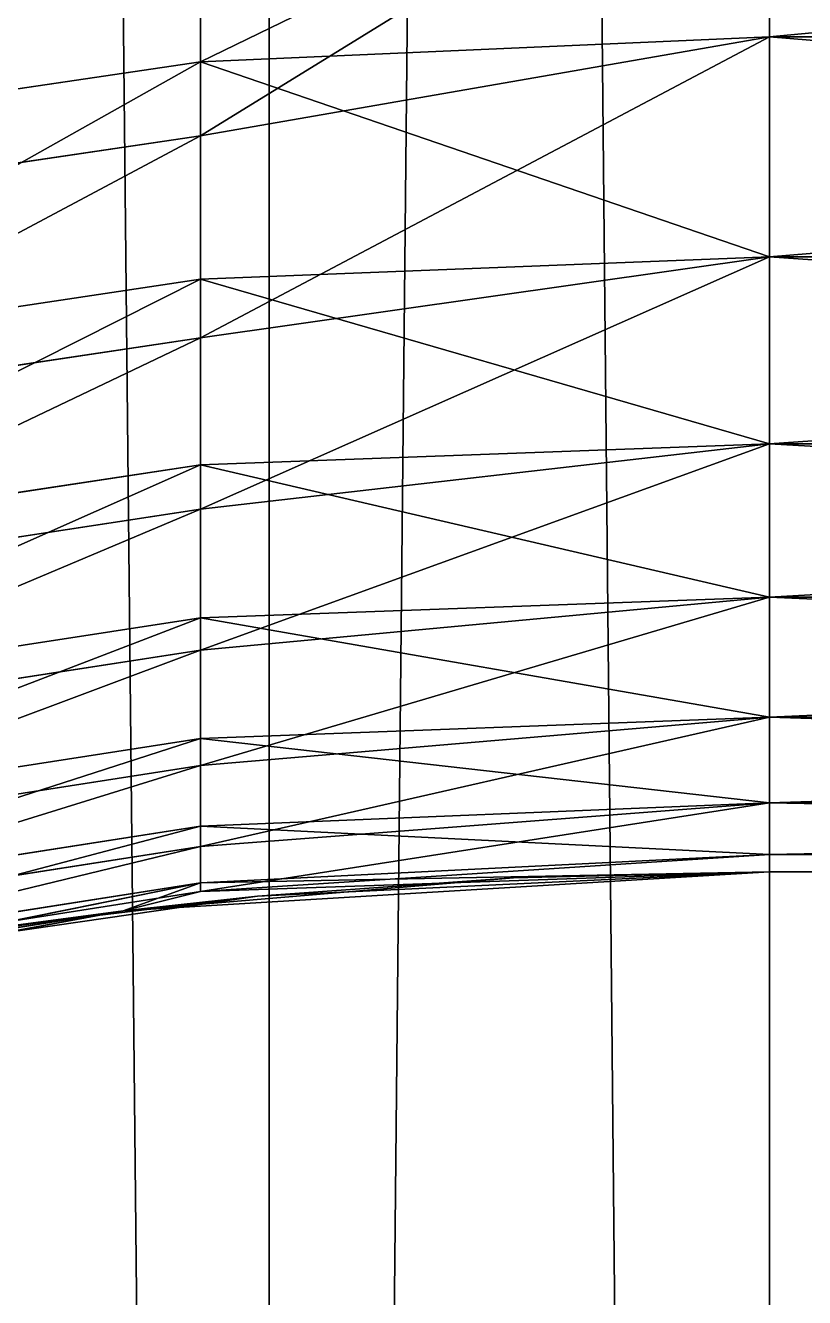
# Model space of a CAD drawing. Extents: x 207 to 387, y 94 to 160.
# Drawn here: x 342.7396 to 342.7723, y 156.4095 to 156.4629 of the extents above; entities that cross this region are included whole.
import ezdxf

# ---------------------------------------------------------------- set-up
doc = ezdxf.new("R2010")
doc.units = 0
doc.header["$LTSCALE"] = 2.54
doc.layers.get('0').update_dxf_attribs({"color": 13, "linetype": 'CONTINUOUS'})

# ---------------------------------------------------------------- blocks, each defined once
blk = doc.blocks.new('SP_05_ALTFIELD_CREDENZA_DW')
at = {"color": 0}
for p, q in [((43.923011, 1.687503, 75.375001), (43.923011, 3.937504, 75.375001)), ((43.923011, 1.687503, 75.375001), (43.923011, 3.937504, 75.375001)), ((43.923011, 1.687503, 81.000002), (43.923011, 3.937504, 81.000002)), ((43.923011, 1.687503, 81.000002), (43.923011, 3.937504, 81.000002)), ((43.943995, 3.813502, 75.375983), (43.943995, 1.811498, 75.375983)), ((43.943995, 3.813502, 75.375983), (43.943995, 1.811498, 75.375983)), ((43.943995, 1.811498, 80.99902), (43.943995, 3.813502, 80.99902)), ((43.943995, 1.811498, 80.99902), (43.943995, 3.813502, 80.99902)), ((43.946879, 3.262964, 79.792704), (43.976858, 3.26904, 79.762502)), ((43.946879, 3.262964, 79.792704), (43.976858, 3.26904, 79.762502)), ((43.976858, 3.26904, 79.762502), (43.95012, 3.264145, 79.762502)), ((43.976858, 3.26904, 76.612501), (43.95012, 3.264145, 76.612501)), ((43.976858, 3.26904, 79.762502), (43.95012, 3.264145, 79.762502)), ((43.976858, 3.26904, 76.612501), (43.95012, 3.264145, 76.612501)), ((43.946879, 3.263327, 76.590107), (43.969016, 3.266809, 76.589966)), ((43.946879, 3.263327, 76.590107), (43.969016, 3.266809, 76.589966)), ((43.95012, 3.264145, 76.612501), (43.969016, 3.266809, 76.589966)), ((43.95012, 3.264145, 76.612501), (43.969016, 3.266809, 76.589966)), ((43.944476, 3.263527, 76.874065), (43.965748, 3.266596, 76.874065)), ((43.944476, 3.263527, 79.500938), (43.965748, 3.266596, 79.500938)), ((43.944476, 3.263527, 76.874065), (43.965748, 3.266596, 76.874065)), ((43.944476, 3.263527, 79.500938), (43.965748, 3.266596, 79.500938)), ((43.969016, 3.266438, 79.792892), (43.946879, 3.262964, 79.792704)), ((43.969016, 3.266438, 79.792892), (43.946879, 3.262964, 79.792704)), ((43.965748, 3.266596, 79.697953), (43.95012, 3.264145, 79.762502)), ((43.965748, 3.266596, 79.697953), (43.95012, 3.264145, 79.762502)), ((43.944476, 3.263527, 76.874065), (43.955146, 3.264811, 76.74272)), ((43.944476, 3.263527, 76.874065), (43.955146, 3.264811, 76.74272)), ((43.946879, 3.261439, 76.561278), (43.969016, 3.264907, 76.560962)), ((43.946879, 3.261439, 76.561278), (43.969016, 3.264907, 76.560962)), ((43.95012, 3.264145, 76.612501), (43.955146, 3.264811, 76.67705)), ((43.95012, 3.264145, 76.612501), (43.955146, 3.264811, 76.67705)), ((43.95012, 3.264145, 79.762502), (43.923011, 3.262503, 79.762502)), ((43.95012, 3.264145, 76.612501), (43.923011, 3.262503, 76.612501)), ((43.95012, 3.264145, 79.762502), (43.923011, 3.262503, 79.762502)), ((43.95012, 3.264145, 76.612501), (43.923011, 3.262503, 76.612501)), ((43.95012, 3.264145, 76.612501), (43.93375, 3.262758, 76.67705)), ((43.95012, 3.264145, 76.612501), (43.93375, 3.262758, 76.67705)), ((43.95012, 3.264145, 76.612501), (43.944476, 3.263527, 76.67705)), ((43.95012, 3.264145, 76.612501), (43.944476, 3.263527, 76.67705)), ((43.95012, 3.264145, 79.762502), (43.946879, 3.262964, 79.792704)), ((43.95012, 3.264145, 79.762502), (43.946879, 3.262964, 79.792704)), ((43.95012, 3.264145, 76.612501), (43.946879, 3.263327, 76.590107)), ((43.95012, 3.264145, 76.612501), (43.946879, 3.263327, 76.590107)), ((43.946879, 3.260588, 79.822312), (43.969016, 3.264055, 79.822679)), ((43.946879, 3.260588, 79.822312), (43.969016, 3.264055, 79.822679)), ((43.923011, 3.262503, 76.809376), (43.944476, 3.263527, 76.874065)), ((43.944476, 3.263527, 79.500938), (43.923011, 3.262503, 79.565627)), ((43.923011, 3.262503, 76.809376), (43.944476, 3.263527, 76.874065)), ((43.944476, 3.263527, 79.500938), (43.923011, 3.262503, 79.565627)), ((43.944476, 3.263527, 79.697953), (43.923011, 3.262503, 79.762502)), ((43.944476, 3.263527, 79.697953), (43.923011, 3.262503, 79.762502)), ((43.944476, 3.263527, 76.67705), (43.93375, 3.262758, 76.67705)), ((43.93375, 3.262758, 76.74272), (43.944476, 3.263527, 76.874065)), ((43.93375, 3.262758, 79.697953), (43.944476, 3.263527, 79.697953)), ((43.93375, 3.262758, 79.632283), (43.944476, 3.263527, 79.500938)), ((43.944476, 3.263527, 76.67705), (43.93375, 3.262758, 76.67705)), ((43.93375, 3.262758, 76.74272), (43.944476, 3.263527, 76.874065)), ((43.93375, 3.262758, 79.632283), (43.944476, 3.263527, 79.500938)), ((43.93375, 3.262758, 79.697953), (43.944476, 3.263527, 79.697953)), ((43.944476, 3.263527, 76.67705), (43.944476, 3.263527, 76.874065)), ((43.944476, 3.263527, 76.874065), (43.944476, 3.263527, 79.500938)), ((43.944476, 3.263527, 76.67705), (43.944476, 3.263527, 76.874065)), ((43.944476, 3.263527, 76.874065), (43.944476, 3.263527, 79.500938)), ((43.946879, 3.263327, 76.590107), (43.923011, 3.259613, 76.555596)), ((43.923011, 3.261776, 76.584013), (43.946879, 3.263327, 76.590107)), ((43.946879, 3.263327, 76.590107), (43.923011, 3.259613, 76.555596)), ((43.946879, 3.263327, 76.590107), (43.923011, 3.262503, 76.612501)), ((43.946879, 3.263327, 76.590107), (43.923011, 3.262503, 76.612501)), ((43.923011, 3.261776, 76.584013), (43.946879, 3.263327, 76.590107)), ((43.946879, 3.262964, 79.792704), (43.923011, 3.262503, 79.762502)), ((43.923011, 3.261776, 79.79099), (43.946879, 3.262964, 79.792704)), ((43.946879, 3.262964, 79.792704), (43.923011, 3.262503, 79.762502)), ((43.923011, 3.261776, 79.79099), (43.946879, 3.262964, 79.792704)), ((43.946879, 3.261439, 76.561278), (43.946879, 3.263327, 76.590107)), ((43.946879, 3.261439, 76.561278), (43.946879, 3.263327, 76.590107)), ((43.946879, 3.262964, 79.792704), (43.946879, 3.260588, 79.822312)), ((43.946879, 3.262964, 79.792704), (43.946879, 3.260588, 79.822312)), ((43.923011, 3.262503, 79.762502), (43.810511, 3.262503, 79.762502)), ((43.810511, 3.262503, 76.612501), (43.923011, 3.262503, 76.612501)), ((43.923011, 3.262503, 79.762502), (43.810511, 3.262503, 79.762502)), ((43.810511, 3.262503, 76.612501), (43.923011, 3.262503, 76.612501)), ((43.93375, 3.262758, 76.67705), (43.923011, 3.262503, 76.612501)), ((43.93375, 3.262758, 76.74272), (43.923011, 3.262503, 76.809376)), ((43.93375, 3.262758, 76.67705), (43.923011, 3.262503, 76.612501)), ((43.93375, 3.262758, 76.74272), (43.923011, 3.262503, 76.809376)), ((43.923011, 3.262503, 79.565627), (43.93375, 3.262758, 79.632283)), ((43.923011, 3.262503, 79.565627), (43.93375, 3.262758, 79.632283)), ((43.923011, 3.262503, 79.762502), (43.93375, 3.262758, 79.697953)), ((43.923011, 3.262503, 79.762502), (43.93375, 3.262758, 79.697953)), ((43.923011, 3.262503, 79.762502), (43.923011, 3.261776, 79.79099)), ((43.923011, 3.262503, 79.762502), (43.923011, 3.261776, 79.79099)), ((43.923011, 3.262503, 76.612501), (43.923011, 3.261776, 76.584013)), ((43.923011, 3.262503, 79.762502), (43.923011, 3.262503, 79.565627)), ((43.923011, 3.262503, 79.565627), (43.923011, 3.262503, 76.809376)), ((43.923011, 3.262503, 76.809376), (43.923011, 3.262503, 76.612501)), ((43.923011, 3.262503, 76.809376), (43.923011, 3.262503, 76.612501)), ((43.923011, 3.262503, 79.565627), (43.923011, 3.262503, 76.809376)), ((43.923011, 3.262503, 79.762502), (43.923011, 3.262503, 79.565627)), ((43.923011, 3.262503, 76.612501), (43.923011, 3.261776, 76.584013)), ((43.93375, 3.262758, 76.67705), (43.93375, 3.262758, 76.74272)), ((43.93375, 3.262758, 79.632283), (43.93375, 3.262758, 79.697953)), ((43.93375, 3.262758, 76.67705), (43.93375, 3.262758, 76.74272)), ((43.93375, 3.262758, 79.632283), (43.93375, 3.262758, 79.697953)), ((43.923011, 3.261776, 79.79099), (43.810511, 3.261776, 79.79099)), ((43.923011, 3.261776, 79.79099), (43.810511, 3.261776, 79.79099)), ((43.810511, 3.261776, 76.584013), (43.923011, 3.261776, 76.584013)), ((43.810511, 3.261776, 76.584013), (43.923011, 3.261776, 76.584013)), ((43.946879, 3.260588, 79.822312), (43.923011, 3.261776, 79.79099)), ((43.923011, 3.261776, 79.79099), (43.923011, 3.259613, 79.819407)), ((43.946879, 3.260588, 79.822312), (43.923011, 3.261776, 79.79099)), ((43.923011, 3.261776, 79.79099), (43.923011, 3.259613, 79.819407)), ((43.923011, 3.261776, 76.584013), (43.923011, 3.259613, 76.555596)), ((43.923011, 3.261776, 76.584013), (43.923011, 3.259613, 76.555596)), ((43.946879, 3.261439, 76.561278), (43.923011, 3.256015, 76.527323)), ((43.923011, 3.259613, 76.555596), (43.946879, 3.261439, 76.561278)), ((43.946879, 3.261439, 76.561278), (43.923011, 3.256015, 76.527323)), ((43.923011, 3.259613, 76.555596), (43.946879, 3.261439, 76.561278)), ((43.946879, 3.25804, 76.532349), (43.969016, 3.261494, 76.531852)), ((43.946879, 3.25804, 76.532349), (43.969016, 3.261494, 76.531852)), ((43.946879, 3.25804, 76.532349), (43.946879, 3.261439, 76.561278)), ((43.946879, 3.25804, 76.532349), (43.946879, 3.261439, 76.561278)), ((43.923011, 3.259613, 79.819407), (43.946879, 3.260588, 79.822312)), ((43.923011, 3.259613, 79.819407), (43.946879, 3.260588, 79.822312)), ((43.946879, 3.260588, 79.822312), (43.946879, 3.256914, 79.850159)), ((43.946879, 3.260588, 79.822312), (43.946879, 3.256914, 79.850159)), ((43.946879, 3.256914, 79.850159), (43.969016, 3.260354, 79.850701)), ((43.946879, 3.256914, 79.850159), (43.969016, 3.260354, 79.850701)), ((43.923011, 3.259613, 79.819407), (43.810511, 3.259613, 79.819407)), ((43.923011, 3.259613, 79.819407), (43.810511, 3.259613, 79.819407)), ((43.810511, 3.259613, 76.555596), (43.923011, 3.259613, 76.555596)), ((43.810511, 3.259613, 76.555596), (43.923011, 3.259613, 76.555596)), ((43.946879, 3.256914, 79.850159), (43.923011, 3.259613, 79.819407)), ((43.923011, 3.259613, 79.819407), (43.923011, 3.256015, 79.84768)), ((43.946879, 3.256914, 79.850159), (43.923011, 3.259613, 79.819407)), ((43.923011, 3.259613, 79.819407), (43.923011, 3.256015, 79.84768)), ((43.923011, 3.259613, 76.555596), (43.923011, 3.256015, 76.527323)), ((43.923011, 3.259613, 76.555596), (43.923011, 3.256015, 76.527323)), ((43.946879, 3.25804, 76.532349), (43.923011, 3.256015, 76.527323)), ((43.923011, 3.250988, 76.49927), (43.946879, 3.25804, 76.532349)), ((43.923011, 3.250988, 76.49927), (43.946879, 3.25804, 76.532349)), ((43.946879, 3.25804, 76.532349), (43.923011, 3.256015, 76.527323)), ((43.946879, 3.253206, 76.503881), (43.946879, 3.25804, 76.532349)), ((43.946879, 3.253206, 76.503881), (43.946879, 3.25804, 76.532349)), ((43.923011, 3.256015, 79.84768), (43.946879, 3.256914, 79.850159)), ((43.923011, 3.256015, 79.84768), (43.946879, 3.256914, 79.850159)), ((43.946879, 3.256914, 79.850159), (43.946879, 3.251854, 79.877793)), ((43.946879, 3.256914, 79.850159), (43.946879, 3.251854, 79.877793)), ((43.946879, 3.253206, 76.503881), (43.969016, 3.256626, 76.503208)), ((43.946879, 3.253206, 76.503881), (43.969016, 3.256626, 76.503208)), ((43.810511, 3.256015, 79.84768), (43.923011, 3.256015, 79.84768)), ((43.810511, 3.256015, 79.84768), (43.923011, 3.256015, 79.84768)), ((43.923011, 3.256015, 76.527323), (43.810511, 3.256015, 76.527323)), ((43.923011, 3.256015, 76.527323), (43.810511, 3.256015, 76.527323)), ((43.946879, 3.251854, 79.877793), (43.923011, 3.256015, 79.84768)), ((43.923011, 3.256015, 79.84768), (43.923011, 3.250988, 79.875733)), ((43.946879, 3.251854, 79.877793), (43.923011, 3.256015, 79.84768)), ((43.923011, 3.256015, 79.84768), (43.923011, 3.250988, 79.875733)), ((43.923011, 3.256015, 76.527323), (43.923011, 3.250988, 76.49927)), ((43.923011, 3.256015, 76.527323), (43.923011, 3.250988, 76.49927)), ((43.946879, 3.251854, 79.877793), (43.969016, 3.255266, 79.878503)), ((43.946879, 3.251854, 79.877793), (43.969016, 3.255266, 79.878503)), ((43.923011, 3.244548, 76.471509), (43.946879, 3.253206, 76.503881)), ((43.923011, 3.244548, 76.471509), (43.946879, 3.253206, 76.503881)), ((43.923011, 3.250988, 76.49927), (43.946879, 3.253206, 76.503881)), ((43.923011, 3.250988, 76.49927), (43.946879, 3.253206, 76.503881)), ((43.946879, 3.247294, 76.477205), (43.946879, 3.253206, 76.503881)), ((43.946879, 3.247294, 76.477205), (43.946879, 3.253206, 76.503881)), ((43.923011, 3.250988, 79.875733), (43.946879, 3.251854, 79.877793)), ((43.923011, 3.250988, 79.875733), (43.946879, 3.251854, 79.877793)), ((43.946879, 3.251854, 79.877793), (43.946879, 3.245427, 79.905138)), ((43.946879, 3.251854, 79.877793), (43.946879, 3.245427, 79.905138)), ((43.923011, 3.250988, 79.875733), (43.810511, 3.250988, 79.875733)), ((43.923011, 3.250988, 79.875733), (43.810511, 3.250988, 79.875733)), ((43.810511, 3.250988, 76.49927), (43.923011, 3.250988, 76.49927)), ((43.810511, 3.250988, 76.49927), (43.923011, 3.250988, 76.49927)), ((43.923011, 3.250988, 79.875733), (43.946879, 3.245427, 79.905138)), ((43.923011, 3.250988, 79.875733), (43.946879, 3.245427, 79.905138)), ((43.923011, 3.250988, 79.875733), (43.923011, 3.244548, 79.903494)), ((43.923011, 3.250988, 79.875733), (43.923011, 3.244548, 79.903494)), ((43.923011, 3.250988, 76.49927), (43.923011, 3.244548, 76.471509)), ((43.923011, 3.250988, 76.49927), (43.923011, 3.244548, 76.471509)), ((43.946879, 3.247294, 76.477205), (43.969016, 3.250679, 76.476367)), ((43.946879, 3.247294, 76.477205), (43.969016, 3.250679, 76.476367)), ((43.946879, 3.245427, 79.905138), (43.969016, 3.248798, 79.906017)), ((43.946879, 3.245427, 79.905138), (43.969016, 3.248798, 79.906017)), ((43.946879, 3.247294, 76.477205), (43.923011, 3.236706, 76.444109)), ((43.923011, 3.244548, 76.471509), (43.946879, 3.247294, 76.477205)), ((43.946879, 3.247294, 76.477205), (43.923011, 3.236706, 76.444109)), ((43.923011, 3.244548, 76.471509), (43.946879, 3.247294, 76.477205)), ((43.946879, 3.240098, 76.450848), (43.946879, 3.247294, 76.477205)), ((43.946879, 3.240098, 76.450848), (43.946879, 3.247294, 76.477205)), ((43.923011, 3.244548, 79.903494), (43.946879, 3.245427, 79.905138)), ((43.923011, 3.244548, 79.903494), (43.946879, 3.245427, 79.905138)), ((43.946879, 3.245427, 79.905138), (43.946879, 3.237647, 79.932127)), ((43.946879, 3.245427, 79.905138), (43.946879, 3.237647, 79.932127)), ((43.810511, 3.244548, 79.903494), (43.923011, 3.244548, 79.903494)), ((43.810511, 3.244548, 79.903494), (43.923011, 3.244548, 79.903494)), ((43.923011, 3.244548, 76.471509), (43.810511, 3.244548, 76.471509)), ((43.923011, 3.244548, 76.471509), (43.810511, 3.244548, 76.471509)), ((43.946879, 3.237647, 79.932127), (43.923011, 3.244548, 79.903494)), ((43.923011, 3.244548, 79.903494), (43.923011, 3.236706, 79.930894)), ((43.946879, 3.237647, 79.932127), (43.923011, 3.244548, 79.903494)), ((43.923011, 3.244548, 79.903494), (43.923011, 3.236706, 79.930894)), ((43.923011, 3.244548, 76.471509), (43.923011, 3.236706, 76.444109)), ((43.923011, 3.244548, 76.471509), (43.923011, 3.236706, 76.444109)), ((43.946879, 3.240098, 76.450848), (43.969016, 3.243435, 76.449849)), ((43.946879, 3.240098, 76.450848), (43.969016, 3.243435, 76.449849)), ((43.946879, 3.237647, 79.932127), (43.969016, 3.24097, 79.933178)), ((43.946879, 3.237647, 79.932127), (43.969016, 3.24097, 79.933178)), ((43.946879, 3.240098, 76.450848), (43.923011, 3.227485, 76.417144)), ((43.923011, 3.236706, 76.444109), (43.946879, 3.240098, 76.450848)), ((43.946879, 3.240098, 76.450848), (43.923011, 3.227485, 76.417144)), ((43.923011, 3.236706, 76.444109), (43.946879, 3.240098, 76.450848)), ((43.946879, 3.231632, 76.424869), (43.946879, 3.240098, 76.450848)), ((43.946879, 3.231632, 76.424869), (43.946879, 3.240098, 76.450848)), ((43.923011, 3.236706, 79.930894), (43.946879, 3.237647, 79.932127)), ((43.923011, 3.236706, 79.930894), (43.946879, 3.237647, 79.932127)), ((43.946879, 3.237647, 79.932127), (43.946879, 3.228528, 79.9587)), ((43.946879, 3.237647, 79.932127), (43.946879, 3.228528, 79.9587)), ((43.923011, 3.236706, 79.930894), (43.810511, 3.236706, 79.930894)), ((43.923011, 3.236706, 79.930894), (43.810511, 3.236706, 79.930894)), ((43.810511, 3.236706, 76.444109), (43.923011, 3.236706, 76.444109)), ((43.810511, 3.236706, 76.444109), (43.923011, 3.236706, 76.444109)), ((43.946879, 3.228528, 79.9587), (43.923011, 3.236706, 79.930894)), ((43.923011, 3.236706, 79.930894), (43.923011, 3.227485, 79.957859)), ((43.946879, 3.228528, 79.9587), (43.923011, 3.236706, 79.930894)), ((43.923011, 3.236706, 79.930894), (43.923011, 3.227485, 79.957859)), ((43.923011, 3.236706, 76.444109), (43.923011, 3.227485, 76.417144)), ((43.923011, 3.236706, 76.444109), (43.923011, 3.227485, 76.417144)), ((43.946879, 3.231632, 76.424869), (43.969016, 3.234914, 76.423708)), ((43.946879, 3.231632, 76.424869), (43.969016, 3.234914, 76.423708)), ((43.946879, 3.231632, 76.424869), (43.923011, 3.227485, 76.417144)), ((43.946879, 3.231632, 76.424869), (43.923011, 3.216917, 76.390677)), ((43.946879, 3.231632, 76.424869), (43.923011, 3.227485, 76.417144)), ((43.946879, 3.231632, 76.424869), (43.923011, 3.216917, 76.390677)), ((43.946879, 3.228528, 79.9587), (43.969016, 3.231797, 79.959912)), ((43.946879, 3.228528, 79.9587), (43.969016, 3.231797, 79.959912)), ((43.946879, 3.221916, 76.399329), (43.946879, 3.231632, 76.424869)), ((43.946879, 3.221916, 76.399329), (43.946879, 3.231632, 76.424869)), ((43.946879, 3.228528, 79.9587), (43.923011, 3.227485, 79.957859)), ((43.946879, 3.228528, 79.9587), (43.923011, 3.227485, 79.957859)), ((43.946879, 3.228528, 79.9587), (43.946879, 3.218098, 79.984782)), ((43.946879, 3.228528, 79.9587), (43.946879, 3.218098, 79.984782)), ((43.810511, 3.227485, 79.957859), (43.923011, 3.227485, 79.957859)), ((43.810511, 3.227485, 79.957859), (43.923011, 3.227485, 79.957859)), ((43.923011, 3.227485, 76.417144), (43.810511, 3.227485, 76.417144)), ((43.923011, 3.227485, 76.417144), (43.810511, 3.227485, 76.417144)), ((43.923011, 3.227485, 79.957859), (43.923011, 3.216917, 79.984326)), ((43.923011, 3.227485, 79.957859), (43.923011, 3.216917, 79.984326)), ((43.923011, 3.227485, 76.417144), (43.923011, 3.216917, 76.390677)), ((43.923011, 3.227485, 76.417144), (43.923011, 3.216917, 76.390677))]:
    blk.add_line(p, q, dxfattribs=at)
at = {"color": 23}
for p, q in [((43.955146, 3.264811, 79.632283), (43.944476, 3.263527, 79.500938)), ((43.955146, 3.264811, 79.697953), (43.95012, 3.264145, 79.762502)), ((43.944476, 3.263527, 79.697953), (43.95012, 3.264145, 79.762502)), ((43.944476, 3.263527, 79.500938), (43.944476, 3.263527, 79.697953))]:
    blk.add_line(p, q, dxfattribs=at)
at = {"color": 18}
mesh = blk.add_polyface(dxfattribs=at)
corners = [(43.923011, 1.687503, 75.375001), (43.810511, 3.937504, 75.375001), (43.810511, 1.687503, 75.375001), (43.923011, 3.937504, 75.375001)]
mesh.append_faces([[corners[k] for k in face] for face in [(0, 1, 2), (1, 0, 3)]], dxfattribs={"vtx0": -1, "color": 18})
mesh = blk.add_polyface(dxfattribs=at)
corners = [(43.923011, 3.937504, 81.000002), (43.810511, 1.687503, 81.000002), (43.810511, 3.937504, 81.000002), (43.923011, 1.687503, 81.000002)]
mesh.append_faces([[corners[k] for k in face] for face in [(0, 1, 2), (1, 0, 3)]], dxfattribs={"vtx0": -1, "color": 18})
mesh = blk.add_polyface(dxfattribs=at)
corners = [(43.943995, 1.811498, 75.375983), (43.923011, 3.937504, 75.375001), (43.923011, 1.687503, 75.375001), (43.943995, 3.813502, 75.375983)]
mesh.append_faces([[corners[k] for k in face] for face in [(0, 1, 2), (1, 0, 3)]], dxfattribs={"vtx0": -1, "color": 18})
mesh = blk.add_polyface(dxfattribs=at)
corners = [(43.943995, 3.813502, 80.99902), (43.923011, 1.687503, 81.000002), (43.923011, 3.937504, 81.000002), (43.943995, 1.811498, 80.99902)]
mesh.append_faces([[corners[k] for k in face] for face in [(0, 1, 2), (1, 0, 3)]], dxfattribs={"vtx0": -1, "color": 18})
mesh = blk.add_polyface(dxfattribs=at)
corners = [(43.964855, 1.811498, 75.378929), (43.943995, 3.813502, 75.375983), (43.943995, 1.811498, 75.375983), (43.964855, 3.813502, 75.378929)]
mesh.append_faces([[corners[k] for k in face] for face in [(0, 1, 2), (1, 0, 3)]], dxfattribs={"vtx0": -1, "color": 18})
mesh = blk.add_polyface(dxfattribs=at)
corners = [(43.964855, 3.813502, 80.996074), (43.943995, 1.811498, 80.99902), (43.943995, 3.813502, 80.99902), (43.964855, 1.811498, 80.996074)]
mesh.append_faces([[corners[k] for k in face] for face in [(0, 1, 2), (1, 0, 3)]], dxfattribs={"vtx0": -1, "color": 18})
mesh = blk.add_polyface(dxfattribs=at)
corners = [(43.946879, 3.262964, 79.792704), (43.976858, 3.26904, 79.762502), (43.95012, 3.264145, 79.762502)]
mesh.append_faces([[corners[k] for k in face] for face in [(0, 1, 2)]], dxfattribs={"color": 18})
mesh = blk.add_polyface(dxfattribs=at)
corners = [(43.969016, 3.266438, 79.792892), (43.976858, 3.26904, 79.762502), (43.946879, 3.262964, 79.792704)]
mesh.append_faces([[corners[k] for k in face] for face in [(0, 1, 2)]], dxfattribs={"color": 18})
mesh = blk.add_polyface(dxfattribs=at)
corners = [(43.955146, 3.264811, 76.67705), (43.976858, 3.26904, 76.612501), (43.95012, 3.264145, 76.612501)]
mesh.append_faces([[corners[k] for k in face] for face in [(0, 1, 2)]], dxfattribs={"color": 18})
mesh = blk.add_polyface(dxfattribs=at)
corners = [(43.976858, 3.26904, 79.762502), (43.965748, 3.266596, 79.697953), (43.95012, 3.264145, 79.762502)]
mesh.append_faces([[corners[k] for k in face] for face in [(0, 1, 2)]], dxfattribs={"color": 18})
mesh = blk.add_polyface(dxfattribs=at)
corners = [(43.976858, 3.26904, 76.612501), (43.969016, 3.266809, 76.589966), (43.95012, 3.264145, 76.612501)]
mesh.append_faces([[corners[k] for k in face] for face in [(0, 1, 2)]], dxfattribs={"color": 18})
mesh = blk.add_polyface(dxfattribs=at)
corners = [(43.946879, 3.261439, 76.561278), (43.969016, 3.266809, 76.589966), (43.969016, 3.264907, 76.560962), (43.946879, 3.263327, 76.590107)]
mesh.append_faces([[corners[k] for k in face] for face in [(0, 1, 2), (1, 0, 3)]], dxfattribs={"vtx0": -1, "color": 18})
mesh = blk.add_polyface(dxfattribs=at)
corners = [(43.95012, 3.264145, 76.612501), (43.969016, 3.266809, 76.589966), (43.946879, 3.263327, 76.590107)]
mesh.append_faces([[corners[k] for k in face] for face in [(0, 1, 2)]], dxfattribs={"color": 18})
mesh = blk.add_polyface(dxfattribs=at)
corners = [(43.965748, 3.266596, 76.874065), (43.955146, 3.264811, 76.74272), (43.944476, 3.263527, 76.874065)]
mesh.append_faces([[corners[k] for k in face] for face in [(0, 1, 2)]], dxfattribs={"color": 18})
mesh = blk.add_polyface(dxfattribs=at)
corners = [(43.944476, 3.263527, 79.500938), (43.965748, 3.266596, 76.874065), (43.944476, 3.263527, 76.874065), (43.965748, 3.266596, 79.500938)]
mesh.append_faces([[corners[k] for k in face] for face in [(0, 1, 2), (1, 0, 3)]], dxfattribs={"vtx0": -1, "color": 18})
mesh = blk.add_polyface(dxfattribs=at)
corners = [(43.955146, 3.264811, 79.632283), (43.965748, 3.266596, 79.500938), (43.944476, 3.263527, 79.500938)]
mesh.append_faces([[corners[k] for k in face] for face in [(0, 1, 2)]], dxfattribs={"color": 18})
mesh = blk.add_polyface(dxfattribs=at)
corners = [(43.946879, 3.260588, 79.822312), (43.969016, 3.266438, 79.792892), (43.946879, 3.262964, 79.792704), (43.969016, 3.264055, 79.822679)]
mesh.append_faces([[corners[k] for k in face] for face in [(0, 1, 2), (1, 0, 3)]], dxfattribs={"vtx0": -1, "color": 18})
mesh = blk.add_polyface(dxfattribs=at)
corners = [(43.95012, 3.264145, 79.762502), (43.965748, 3.266596, 79.697953), (43.955146, 3.264811, 79.697953)]
mesh.append_faces([[corners[k] for k in face] for face in [(0, 1, 2)]], dxfattribs={"color": 18})
mesh = blk.add_polyface(dxfattribs=at)
corners = [(43.944476, 3.263527, 76.67705), (43.955146, 3.264811, 76.67705), (43.95012, 3.264145, 76.612501), (43.944476, 3.263527, 76.874065), (43.955146, 3.264811, 76.74272)]
mesh.append_faces([[corners[k] for k in face] for face in [(0, 1, 2), (1, 3, 4)]], dxfattribs={"vtx0": -1, "color": 18})
mesh.append_faces([[corners[k] for k in face] for face in [(1, 0, 3)]], dxfattribs={"vtx0": -1, "vtx2": -1, "color": 18})
mesh = blk.add_polyface(dxfattribs=at)
corners = [(43.946879, 3.25804, 76.532349), (43.969016, 3.264907, 76.560962), (43.969016, 3.261494, 76.531852), (43.946879, 3.261439, 76.561278)]
mesh.append_faces([[corners[k] for k in face] for face in [(0, 1, 2), (1, 0, 3)]], dxfattribs={"vtx0": -1, "color": 18})
mesh = blk.add_polyface(dxfattribs=at)
corners = [(43.946879, 3.262964, 79.792704), (43.95012, 3.264145, 79.762502), (43.923011, 3.262503, 79.762502)]
mesh.append_faces([[corners[k] for k in face] for face in [(0, 1, 2)]], dxfattribs={"color": 18})
mesh = blk.add_polyface(dxfattribs=at)
corners = [(43.93375, 3.262758, 76.67705), (43.95012, 3.264145, 76.612501), (43.923011, 3.262503, 76.612501)]
mesh.append_faces([[corners[k] for k in face] for face in [(0, 1, 2)]], dxfattribs={"color": 18})
mesh = blk.add_polyface(dxfattribs=at)
corners = [(43.95012, 3.264145, 79.762502), (43.944476, 3.263527, 79.697953), (43.923011, 3.262503, 79.762502)]
mesh.append_faces([[corners[k] for k in face] for face in [(0, 1, 2)]], dxfattribs={"color": 18})
mesh = blk.add_polyface(dxfattribs=at)
corners = [(43.95012, 3.264145, 76.612501), (43.946879, 3.263327, 76.590107), (43.923011, 3.262503, 76.612501)]
mesh.append_faces([[corners[k] for k in face] for face in [(0, 1, 2)]], dxfattribs={"color": 18})
mesh = blk.add_polyface(dxfattribs=at)
corners = [(43.944476, 3.263527, 76.67705), (43.95012, 3.264145, 76.612501), (43.93375, 3.262758, 76.67705)]
mesh.append_faces([[corners[k] for k in face] for face in [(0, 1, 2)]], dxfattribs={"color": 18})
mesh = blk.add_polyface(dxfattribs=at)
corners = [(43.946879, 3.256914, 79.850159), (43.969016, 3.264055, 79.822679), (43.946879, 3.260588, 79.822312), (43.969016, 3.260354, 79.850701)]
mesh.append_faces([[corners[k] for k in face] for face in [(0, 1, 2), (1, 0, 3)]], dxfattribs={"vtx0": -1, "color": 18})
mesh = blk.add_polyface(dxfattribs=at)
corners = [(43.944476, 3.263527, 76.874065), (43.93375, 3.262758, 76.74272), (43.923011, 3.262503, 76.809376)]
mesh.append_faces([[corners[k] for k in face] for face in [(0, 1, 2)]], dxfattribs={"color": 18})
mesh = blk.add_polyface(dxfattribs=at)
corners = [(43.923011, 3.262503, 79.565627), (43.944476, 3.263527, 76.874065), (43.923011, 3.262503, 76.809376), (43.944476, 3.263527, 79.500938)]
mesh.append_faces([[corners[k] for k in face] for face in [(0, 1, 2), (1, 0, 3)]], dxfattribs={"vtx0": -1, "color": 18})
mesh = blk.add_polyface(dxfattribs=at)
corners = [(43.93375, 3.262758, 79.632283), (43.944476, 3.263527, 79.500938), (43.923011, 3.262503, 79.565627)]
mesh.append_faces([[corners[k] for k in face] for face in [(0, 1, 2)]], dxfattribs={"color": 18})
mesh = blk.add_polyface(dxfattribs=at)
corners = [(43.923011, 3.262503, 79.762502), (43.944476, 3.263527, 79.697953), (43.93375, 3.262758, 79.697953)]
mesh.append_faces([[corners[k] for k in face] for face in [(0, 1, 2)]], dxfattribs={"color": 18})
mesh = blk.add_polyface(dxfattribs=at)
corners = [(43.93375, 3.262758, 76.74272), (43.944476, 3.263527, 76.67705), (43.93375, 3.262758, 76.67705), (43.944476, 3.263527, 76.874065)]
mesh.append_faces([[corners[k] for k in face] for face in [(0, 1, 2), (1, 0, 3)]], dxfattribs={"vtx0": -1, "color": 18})
mesh = blk.add_polyface(dxfattribs=at)
corners = [(43.93375, 3.262758, 79.632283), (43.944476, 3.263527, 79.697953), (43.944476, 3.263527, 79.500938), (43.93375, 3.262758, 79.697953)]
mesh.append_faces([[corners[k] for k in face] for face in [(0, 1, 2), (1, 0, 3)]], dxfattribs={"vtx0": -1, "color": 18})
mesh = blk.add_polyface(dxfattribs=at)
corners = [(43.946879, 3.263327, 76.590107), (43.923011, 3.259613, 76.555596), (43.923011, 3.261776, 76.584013)]
mesh.append_faces([[corners[k] for k in face] for face in [(0, 1, 2)]], dxfattribs={"color": 18})
mesh = blk.add_polyface(dxfattribs=at)
corners = [(43.946879, 3.263327, 76.590107), (43.946879, 3.261439, 76.561278), (43.923011, 3.259613, 76.555596)]
mesh.append_faces([[corners[k] for k in face] for face in [(0, 1, 2)]], dxfattribs={"color": 18})
mesh = blk.add_polyface(dxfattribs=at)
corners = [(43.923011, 3.262503, 76.612501), (43.946879, 3.263327, 76.590107), (43.923011, 3.261776, 76.584013)]
mesh.append_faces([[corners[k] for k in face] for face in [(0, 1, 2)]], dxfattribs={"color": 18})
mesh = blk.add_polyface(dxfattribs=at)
corners = [(43.946879, 3.262964, 79.792704), (43.923011, 3.262503, 79.762502), (43.923011, 3.261776, 79.79099)]
mesh.append_faces([[corners[k] for k in face] for face in [(0, 1, 2)]], dxfattribs={"color": 18})
mesh = blk.add_polyface(dxfattribs=at)
corners = [(43.946879, 3.260588, 79.822312), (43.946879, 3.262964, 79.792704), (43.923011, 3.261776, 79.79099)]
mesh.append_faces([[corners[k] for k in face] for face in [(0, 1, 2)]], dxfattribs={"color": 18})
mesh = blk.add_polyface(dxfattribs=at)
corners = [(43.810511, 3.261776, 79.79099), (43.923011, 3.262503, 79.762502), (43.810511, 3.262503, 79.762502), (43.923011, 3.261776, 79.79099)]
mesh.append_faces([[corners[k] for k in face] for face in [(0, 1, 2), (1, 0, 3)]], dxfattribs={"vtx0": -1, "color": 18})
mesh = blk.add_polyface(dxfattribs=at)
corners = [(43.810511, 3.262503, 76.612501), (43.923011, 3.261776, 76.584013), (43.810511, 3.261776, 76.584013), (43.923011, 3.262503, 76.612501)]
mesh.append_faces([[corners[k] for k in face] for face in [(0, 1, 2), (1, 0, 3)]], dxfattribs={"vtx0": -1, "color": 18})
mesh = blk.add_polyface(dxfattribs=at)
corners = [(43.810511, 3.262503, 76.809376), (43.923011, 3.262503, 76.612501), (43.810511, 3.262503, 76.612501), (43.923011, 3.262503, 76.809376), (43.810511, 3.262503, 79.565627), (43.923011, 3.262503, 79.565627), (43.810511, 3.262503, 79.762502), (43.923011, 3.262503, 79.762502)]
mesh.append_faces([[corners[k] for k in face] for face in [(0, 1, 2), (5, 6, 7)]], dxfattribs={"vtx0": -1, "color": 18})
mesh.append_faces([[corners[k] for k in face] for face in [(1, 0, 3), (3, 4, 5)]], dxfattribs={"vtx0": -1, "vtx1": -1, "color": 18})
mesh.append_faces([[corners[k] for k in face] for face in [(3, 0, 4), (5, 4, 6)]], dxfattribs={"vtx0": -1, "vtx2": -1, "color": 18})
mesh = blk.add_polyface(dxfattribs=at)
corners = [(43.923011, 3.262503, 76.809376), (43.93375, 3.262758, 76.67705), (43.923011, 3.262503, 76.612501), (43.93375, 3.262758, 76.74272)]
mesh.append_faces([[corners[k] for k in face] for face in [(0, 1, 2), (1, 0, 3)]], dxfattribs={"vtx0": -1, "color": 18})
mesh = blk.add_polyface(dxfattribs=at)
corners = [(43.923011, 3.262503, 79.762502), (43.93375, 3.262758, 79.632283), (43.923011, 3.262503, 79.565627), (43.93375, 3.262758, 79.697953)]
mesh.append_faces([[corners[k] for k in face] for face in [(0, 1, 2), (1, 0, 3)]], dxfattribs={"vtx0": -1, "color": 18})
mesh = blk.add_polyface(dxfattribs=at)
corners = [(43.810511, 3.259613, 79.819407), (43.923011, 3.261776, 79.79099), (43.810511, 3.261776, 79.79099), (43.923011, 3.259613, 79.819407)]
mesh.append_faces([[corners[k] for k in face] for face in [(0, 1, 2), (1, 0, 3)]], dxfattribs={"vtx0": -1, "color": 18})
mesh = blk.add_polyface(dxfattribs=at)
corners = [(43.810511, 3.261776, 76.584013), (43.923011, 3.259613, 76.555596), (43.810511, 3.259613, 76.555596), (43.923011, 3.261776, 76.584013)]
mesh.append_faces([[corners[k] for k in face] for face in [(0, 1, 2), (1, 0, 3)]], dxfattribs={"vtx0": -1, "color": 18})
mesh = blk.add_polyface(dxfattribs=at)
corners = [(43.946879, 3.260588, 79.822312), (43.923011, 3.261776, 79.79099), (43.923011, 3.259613, 79.819407)]
mesh.append_faces([[corners[k] for k in face] for face in [(0, 1, 2)]], dxfattribs={"color": 18})
mesh = blk.add_polyface(dxfattribs=at)
corners = [(43.946879, 3.261439, 76.561278), (43.923011, 3.256015, 76.527323), (43.923011, 3.259613, 76.555596)]
mesh.append_faces([[corners[k] for k in face] for face in [(0, 1, 2)]], dxfattribs={"color": 18})
mesh = blk.add_polyface(dxfattribs=at)
corners = [(43.946879, 3.261439, 76.561278), (43.946879, 3.25804, 76.532349), (43.923011, 3.256015, 76.527323)]
mesh.append_faces([[corners[k] for k in face] for face in [(0, 1, 2)]], dxfattribs={"color": 18})
mesh = blk.add_polyface(dxfattribs=at)
corners = [(43.946879, 3.253206, 76.503881), (43.969016, 3.261494, 76.531852), (43.969016, 3.256626, 76.503208), (43.946879, 3.25804, 76.532349)]
mesh.append_faces([[corners[k] for k in face] for face in [(0, 1, 2), (1, 0, 3)]], dxfattribs={"vtx0": -1, "color": 18})
mesh = blk.add_polyface(dxfattribs=at)
corners = [(43.946879, 3.256914, 79.850159), (43.946879, 3.260588, 79.822312), (43.923011, 3.259613, 79.819407)]
mesh.append_faces([[corners[k] for k in face] for face in [(0, 1, 2)]], dxfattribs={"color": 18})
mesh = blk.add_polyface(dxfattribs=at)
corners = [(43.946879, 3.251854, 79.877793), (43.969016, 3.260354, 79.850701), (43.946879, 3.256914, 79.850159), (43.969016, 3.255266, 79.878503)]
mesh.append_faces([[corners[k] for k in face] for face in [(0, 1, 2), (1, 0, 3)]], dxfattribs={"vtx0": -1, "color": 18})
mesh = blk.add_polyface(dxfattribs=at)
corners = [(43.810511, 3.256015, 79.84768), (43.923011, 3.259613, 79.819407), (43.810511, 3.259613, 79.819407), (43.923011, 3.256015, 79.84768)]
mesh.append_faces([[corners[k] for k in face] for face in [(0, 1, 2), (1, 0, 3)]], dxfattribs={"vtx0": -1, "color": 18})
mesh = blk.add_polyface(dxfattribs=at)
corners = [(43.810511, 3.259613, 76.555596), (43.923011, 3.256015, 76.527323), (43.810511, 3.256015, 76.527323), (43.923011, 3.259613, 76.555596)]
mesh.append_faces([[corners[k] for k in face] for face in [(0, 1, 2), (1, 0, 3)]], dxfattribs={"vtx0": -1, "color": 18})
mesh = blk.add_polyface(dxfattribs=at)
corners = [(43.946879, 3.256914, 79.850159), (43.923011, 3.259613, 79.819407), (43.923011, 3.256015, 79.84768)]
mesh.append_faces([[corners[k] for k in face] for face in [(0, 1, 2)]], dxfattribs={"color": 18})
mesh = blk.add_polyface(dxfattribs=at)
corners = [(43.946879, 3.25804, 76.532349), (43.946879, 3.253206, 76.503881), (43.923011, 3.250988, 76.49927)]
mesh.append_faces([[corners[k] for k in face] for face in [(0, 1, 2)]], dxfattribs={"color": 18})
mesh = blk.add_polyface(dxfattribs=at)
corners = [(43.946879, 3.25804, 76.532349), (43.923011, 3.250988, 76.49927), (43.923011, 3.256015, 76.527323)]
mesh.append_faces([[corners[k] for k in face] for face in [(0, 1, 2)]], dxfattribs={"color": 18})
mesh = blk.add_polyface(dxfattribs=at)
corners = [(43.946879, 3.251854, 79.877793), (43.946879, 3.256914, 79.850159), (43.923011, 3.256015, 79.84768)]
mesh.append_faces([[corners[k] for k in face] for face in [(0, 1, 2)]], dxfattribs={"color": 18})
mesh = blk.add_polyface(dxfattribs=at)
corners = [(43.946879, 3.247294, 76.477205), (43.969016, 3.256626, 76.503208), (43.969016, 3.250679, 76.476367), (43.946879, 3.253206, 76.503881)]
mesh.append_faces([[corners[k] for k in face] for face in [(0, 1, 2), (1, 0, 3)]], dxfattribs={"vtx0": -1, "color": 18})
mesh = blk.add_polyface(dxfattribs=at)
corners = [(43.810511, 3.250988, 79.875733), (43.923011, 3.256015, 79.84768), (43.810511, 3.256015, 79.84768), (43.923011, 3.250988, 79.875733)]
mesh.append_faces([[corners[k] for k in face] for face in [(0, 1, 2), (1, 0, 3)]], dxfattribs={"vtx0": -1, "color": 18})
mesh = blk.add_polyface(dxfattribs=at)
corners = [(43.810511, 3.256015, 76.527323), (43.923011, 3.250988, 76.49927), (43.810511, 3.250988, 76.49927), (43.923011, 3.256015, 76.527323)]
mesh.append_faces([[corners[k] for k in face] for face in [(0, 1, 2), (1, 0, 3)]], dxfattribs={"vtx0": -1, "color": 18})
mesh = blk.add_polyface(dxfattribs=at)
corners = [(43.946879, 3.251854, 79.877793), (43.923011, 3.256015, 79.84768), (43.923011, 3.250988, 79.875733)]
mesh.append_faces([[corners[k] for k in face] for face in [(0, 1, 2)]], dxfattribs={"color": 18})
mesh = blk.add_polyface(dxfattribs=at)
corners = [(43.946879, 3.245427, 79.905138), (43.969016, 3.255266, 79.878503), (43.946879, 3.251854, 79.877793), (43.969016, 3.248798, 79.906017)]
mesh.append_faces([[corners[k] for k in face] for face in [(0, 1, 2), (1, 0, 3)]], dxfattribs={"vtx0": -1, "color": 18})
mesh = blk.add_polyface(dxfattribs=at)
corners = [(43.946879, 3.253206, 76.503881), (43.946879, 3.247294, 76.477205), (43.923011, 3.244548, 76.471509)]
mesh.append_faces([[corners[k] for k in face] for face in [(0, 1, 2)]], dxfattribs={"color": 18})
mesh = blk.add_polyface(dxfattribs=at)
corners = [(43.946879, 3.253206, 76.503881), (43.923011, 3.244548, 76.471509), (43.923011, 3.250988, 76.49927)]
mesh.append_faces([[corners[k] for k in face] for face in [(0, 1, 2)]], dxfattribs={"color": 18})
mesh = blk.add_polyface(dxfattribs=at)
corners = [(43.946879, 3.245427, 79.905138), (43.946879, 3.251854, 79.877793), (43.923011, 3.250988, 79.875733)]
mesh.append_faces([[corners[k] for k in face] for face in [(0, 1, 2)]], dxfattribs={"color": 18})
mesh = blk.add_polyface(dxfattribs=at)
corners = [(43.810511, 3.244548, 79.903494), (43.923011, 3.250988, 79.875733), (43.810511, 3.250988, 79.875733), (43.923011, 3.244548, 79.903494)]
mesh.append_faces([[corners[k] for k in face] for face in [(0, 1, 2), (1, 0, 3)]], dxfattribs={"vtx0": -1, "color": 18})
mesh = blk.add_polyface(dxfattribs=at)
corners = [(43.810511, 3.250988, 76.49927), (43.923011, 3.244548, 76.471509), (43.810511, 3.244548, 76.471509), (43.923011, 3.250988, 76.49927)]
mesh.append_faces([[corners[k] for k in face] for face in [(0, 1, 2), (1, 0, 3)]], dxfattribs={"vtx0": -1, "color": 18})
mesh = blk.add_polyface(dxfattribs=at)
corners = [(43.946879, 3.245427, 79.905138), (43.923011, 3.250988, 79.875733), (43.923011, 3.244548, 79.903494)]
mesh.append_faces([[corners[k] for k in face] for face in [(0, 1, 2)]], dxfattribs={"color": 18})
mesh = blk.add_polyface(dxfattribs=at)
corners = [(43.946879, 3.240098, 76.450848), (43.969016, 3.250679, 76.476367), (43.969016, 3.243435, 76.449849), (43.946879, 3.247294, 76.477205)]
mesh.append_faces([[corners[k] for k in face] for face in [(0, 1, 2), (1, 0, 3)]], dxfattribs={"vtx0": -1, "color": 18})
mesh = blk.add_polyface(dxfattribs=at)
corners = [(43.946879, 3.237647, 79.932127), (43.969016, 3.248798, 79.906017), (43.946879, 3.245427, 79.905138), (43.969016, 3.24097, 79.933178)]
mesh.append_faces([[corners[k] for k in face] for face in [(0, 1, 2), (1, 0, 3)]], dxfattribs={"vtx0": -1, "color": 18})
mesh = blk.add_polyface(dxfattribs=at)
corners = [(43.946879, 3.247294, 76.477205), (43.923011, 3.236706, 76.444109), (43.923011, 3.244548, 76.471509)]
mesh.append_faces([[corners[k] for k in face] for face in [(0, 1, 2)]], dxfattribs={"color": 18})
mesh = blk.add_polyface(dxfattribs=at)
corners = [(43.946879, 3.247294, 76.477205), (43.946879, 3.240098, 76.450848), (43.923011, 3.236706, 76.444109)]
mesh.append_faces([[corners[k] for k in face] for face in [(0, 1, 2)]], dxfattribs={"color": 18})
mesh = blk.add_polyface(dxfattribs=at)
corners = [(43.946879, 3.237647, 79.932127), (43.946879, 3.245427, 79.905138), (43.923011, 3.244548, 79.903494)]
mesh.append_faces([[corners[k] for k in face] for face in [(0, 1, 2)]], dxfattribs={"color": 18})
mesh = blk.add_polyface(dxfattribs=at)
corners = [(43.810511, 3.236706, 79.930894), (43.923011, 3.244548, 79.903494), (43.810511, 3.244548, 79.903494), (43.923011, 3.236706, 79.930894)]
mesh.append_faces([[corners[k] for k in face] for face in [(0, 1, 2), (1, 0, 3)]], dxfattribs={"vtx0": -1, "color": 18})
mesh = blk.add_polyface(dxfattribs=at)
corners = [(43.810511, 3.244548, 76.471509), (43.923011, 3.236706, 76.444109), (43.810511, 3.236706, 76.444109), (43.923011, 3.244548, 76.471509)]
mesh.append_faces([[corners[k] for k in face] for face in [(0, 1, 2), (1, 0, 3)]], dxfattribs={"vtx0": -1, "color": 18})
mesh = blk.add_polyface(dxfattribs=at)
corners = [(43.946879, 3.237647, 79.932127), (43.923011, 3.244548, 79.903494), (43.923011, 3.236706, 79.930894)]
mesh.append_faces([[corners[k] for k in face] for face in [(0, 1, 2)]], dxfattribs={"color": 18})
mesh = blk.add_polyface(dxfattribs=at)
corners = [(43.946879, 3.231632, 76.424869), (43.969016, 3.243435, 76.449849), (43.969016, 3.234914, 76.423708), (43.946879, 3.240098, 76.450848)]
mesh.append_faces([[corners[k] for k in face] for face in [(0, 1, 2), (1, 0, 3)]], dxfattribs={"vtx0": -1, "color": 18})
mesh = blk.add_polyface(dxfattribs=at)
corners = [(43.946879, 3.228528, 79.9587), (43.969016, 3.24097, 79.933178), (43.946879, 3.237647, 79.932127), (43.969016, 3.231797, 79.959912)]
mesh.append_faces([[corners[k] for k in face] for face in [(0, 1, 2), (1, 0, 3)]], dxfattribs={"vtx0": -1, "color": 18})
mesh = blk.add_polyface(dxfattribs=at)
corners = [(43.946879, 3.240098, 76.450848), (43.923011, 3.227485, 76.417144), (43.923011, 3.236706, 76.444109)]
mesh.append_faces([[corners[k] for k in face] for face in [(0, 1, 2)]], dxfattribs={"color": 18})
mesh = blk.add_polyface(dxfattribs=at)
corners = [(43.946879, 3.240098, 76.450848), (43.946879, 3.231632, 76.424869), (43.923011, 3.227485, 76.417144)]
mesh.append_faces([[corners[k] for k in face] for face in [(0, 1, 2)]], dxfattribs={"color": 18})
mesh = blk.add_polyface(dxfattribs=at)
corners = [(43.946879, 3.228528, 79.9587), (43.946879, 3.237647, 79.932127), (43.923011, 3.236706, 79.930894)]
mesh.append_faces([[corners[k] for k in face] for face in [(0, 1, 2)]], dxfattribs={"color": 18})
mesh = blk.add_polyface(dxfattribs=at)
corners = [(43.810511, 3.227485, 79.957859), (43.923011, 3.236706, 79.930894), (43.810511, 3.236706, 79.930894), (43.923011, 3.227485, 79.957859)]
mesh.append_faces([[corners[k] for k in face] for face in [(0, 1, 2), (1, 0, 3)]], dxfattribs={"vtx0": -1, "color": 18})
mesh = blk.add_polyface(dxfattribs=at)
corners = [(43.810511, 3.236706, 76.444109), (43.923011, 3.227485, 76.417144), (43.810511, 3.227485, 76.417144), (43.923011, 3.236706, 76.444109)]
mesh.append_faces([[corners[k] for k in face] for face in [(0, 1, 2), (1, 0, 3)]], dxfattribs={"vtx0": -1, "color": 18})
mesh = blk.add_polyface(dxfattribs=at)
corners = [(43.946879, 3.228528, 79.9587), (43.923011, 3.236706, 79.930894), (43.923011, 3.227485, 79.957859)]
mesh.append_faces([[corners[k] for k in face] for face in [(0, 1, 2)]], dxfattribs={"color": 18})
mesh = blk.add_polyface(dxfattribs=at)
corners = [(43.946879, 3.221916, 76.399329), (43.969016, 3.234914, 76.423708), (43.969016, 3.225143, 76.398014), (43.946879, 3.231632, 76.424869)]
mesh.append_faces([[corners[k] for k in face] for face in [(0, 1, 2), (1, 0, 3)]], dxfattribs={"vtx0": -1, "color": 18})
mesh = blk.add_polyface(dxfattribs=at)
corners = [(43.946879, 3.231632, 76.424869), (43.923011, 3.216917, 76.390677), (43.923011, 3.227485, 76.417144)]
mesh.append_faces([[corners[k] for k in face] for face in [(0, 1, 2)]], dxfattribs={"color": 18})
mesh = blk.add_polyface(dxfattribs=at)
corners = [(43.946879, 3.231632, 76.424869), (43.946879, 3.221916, 76.399329), (43.923011, 3.216917, 76.390677)]
mesh.append_faces([[corners[k] for k in face] for face in [(0, 1, 2)]], dxfattribs={"color": 18})
mesh = blk.add_polyface(dxfattribs=at)
corners = [(43.946879, 3.218098, 79.984782), (43.969016, 3.231797, 79.959912), (43.946879, 3.228528, 79.9587), (43.969016, 3.221305, 79.986156)]
mesh.append_faces([[corners[k] for k in face] for face in [(0, 1, 2), (1, 0, 3)]], dxfattribs={"vtx0": -1, "color": 18})
mesh = blk.add_polyface(dxfattribs=at)
corners = [(43.923011, 3.216917, 79.984326), (43.946879, 3.228528, 79.9587), (43.923011, 3.227485, 79.957859), (43.946879, 3.218098, 79.984782)]
mesh.append_faces([[corners[k] for k in face] for face in [(0, 1, 2), (1, 0, 3)]], dxfattribs={"vtx0": -1, "color": 18})
mesh = blk.add_polyface(dxfattribs=at)
corners = [(43.810511, 3.216917, 79.984326), (43.923011, 3.227485, 79.957859), (43.810511, 3.227485, 79.957859), (43.923011, 3.216917, 79.984326)]
mesh.append_faces([[corners[k] for k in face] for face in [(0, 1, 2), (1, 0, 3)]], dxfattribs={"vtx0": -1, "color": 18})
mesh = blk.add_polyface(dxfattribs=at)
corners = [(43.810511, 3.227485, 76.417144), (43.923011, 3.216917, 76.390677), (43.810511, 3.216917, 76.390677), (43.923011, 3.227485, 76.417144)]
mesh.append_faces([[corners[k] for k in face] for face in [(0, 1, 2), (1, 0, 3)]], dxfattribs={"vtx0": -1, "color": 18})

msp = doc.modelspace()

# ---------------------------------------------------------------- block references
at = {"color": 23, "rotation": 180}
msp.add_blockref('SP_05_ALTFIELD_CREDENZA_DW', (386.693835, 159.689855), dxfattribs=at)

doc.saveas('drawing.dxf')
